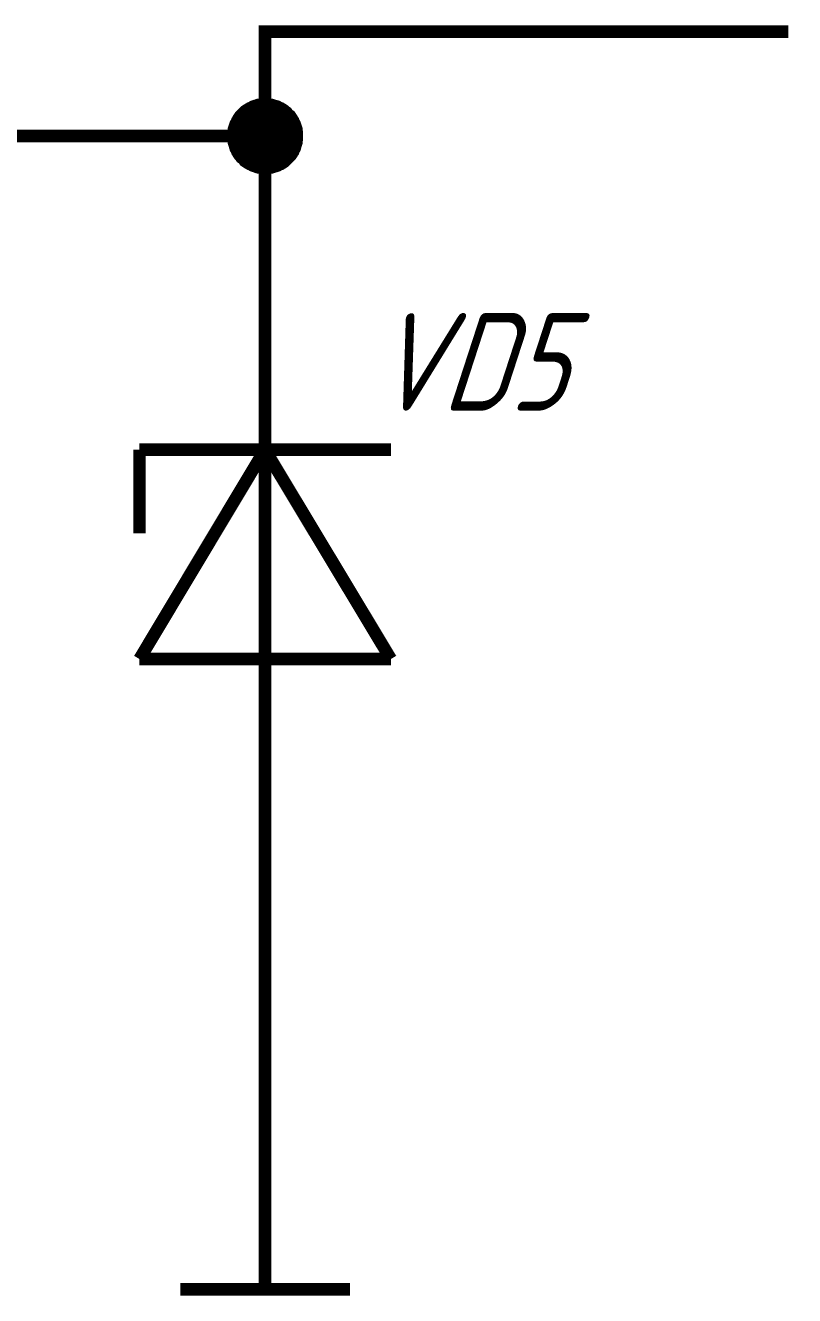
# Model space of a CAD drawing. Header units: millimetres. Extents: x 0 to 420, y 0 to 297.
# Drawn here: x 204.28 to 222.66, y 72.27 to 102.64 of the extents above; entities that cross this region are included whole.
import ezdxf

# ---------------------------------------------------------------- set-up
doc = ezdxf.new("R2010")
doc.units = ezdxf.units.MM
doc.layers.add('Sheet', color=255, linetype='Continuous')
doc.styles.add('GOST', font='', dxfattribs={"oblique": 18})
doc.styles.get('GOST').set_extended_font_data('GOST type A')

msp = doc.modelspace()

# ---------------------------------------------------------------- linework, layer by layer
at = {"layer": 'Sheet'}
for points, const_width in [([(210, 97.495), (210, 99.999), (210, 102.492), (222.507, 102.492)], 0.3), ([(209.248, 99.999), (209.248, 100.033), (209.248, 100.078), (209.259, 100.112), (209.259, 100.157), (209.27, 100.19), (209.281, 100.224), (209.293, 100.258), (209.304, 100.291), (209.326, 100.325), (209.338, 100.359), (209.36, 100.392), (209.371, 100.415), (209.394, 100.449), (209.416, 100.482), (209.439, 100.505), (209.472, 100.527), (209.495, 100.561), (209.517, 100.583), (209.551, 100.606), (209.585, 100.628), (209.607, 100.64), (209.641, 100.662), (209.674, 100.673), (209.708, 100.696), (209.742, 100.707), (209.775, 100.718), (209.809, 100.729), (209.843, 100.741), (209.888, 100.741), (209.921, 100.752), (209.966, 100.752), (210, 100.752)], 0.3), ([(209.248, 99.999), (209.248, 100.033), (209.248, 100.078), (209.259, 100.112), (209.259, 100.157), (209.27, 100.19), (209.281, 100.224), (209.293, 100.258), (209.304, 100.291), (209.326, 100.325), (209.338, 100.359), (209.36, 100.392), (209.371, 100.415), (209.394, 100.449), (209.416, 100.482), (209.439, 100.505), (209.472, 100.527), (209.495, 100.561), (209.517, 100.583), (209.551, 100.606), (209.585, 100.628), (209.607, 100.64), (209.641, 100.662), (209.674, 100.673), (209.708, 100.696), (209.742, 100.707), (209.775, 100.718), (209.809, 100.729), (209.843, 100.741), (209.888, 100.741), (209.921, 100.752), (209.966, 100.752), (210, 100.752)], 0.3), ([(209.248, 99.999), (209.248, 100.033), (209.248, 100.078), (209.259, 100.112), (209.259, 100.157), (209.27, 100.19), (209.281, 100.224), (209.293, 100.258), (209.304, 100.291), (209.326, 100.325), (209.338, 100.359), (209.36, 100.392), (209.371, 100.415), (209.394, 100.449), (209.416, 100.482), (209.439, 100.505), (209.472, 100.527), (209.495, 100.561), (209.517, 100.583), (209.551, 100.606), (209.585, 100.628), (209.607, 100.64), (209.641, 100.662), (209.674, 100.673), (209.708, 100.696), (209.742, 100.707), (209.775, 100.718), (209.809, 100.729), (209.843, 100.741), (209.888, 100.741), (209.921, 100.752), (209.966, 100.752), (210, 100.752)], 0.3), ([(209.248, 99.999), (209.248, 100.033), (209.248, 100.078), (209.259, 100.112), (209.259, 100.157), (209.27, 100.19), (209.281, 100.224), (209.293, 100.258), (209.304, 100.291), (209.326, 100.325), (209.338, 100.359), (209.36, 100.392), (209.371, 100.415), (209.394, 100.449), (209.416, 100.482), (209.439, 100.505), (209.472, 100.527), (209.495, 100.561), (209.517, 100.583), (209.551, 100.606), (209.585, 100.628), (209.607, 100.64), (209.641, 100.662), (209.674, 100.673), (209.708, 100.696), (209.742, 100.707), (209.775, 100.718), (209.809, 100.729), (209.843, 100.741), (209.888, 100.741), (209.921, 100.752), (209.966, 100.752), (210, 100.752)], 0.3), ([(210, 100.752), (210, 100.752)], 0.3), ([(210, 100.752), (210.045, 100.752), (210.079, 100.752), (210.112, 100.741), (210.157, 100.741), (210.191, 100.729), (210.225, 100.718), (210.269, 100.707), (210.303, 100.696), (210.337, 100.673), (210.371, 100.662), (210.393, 100.64), (210.427, 100.628), (210.46, 100.606), (210.483, 100.583), (210.516, 100.561), (210.539, 100.527), (210.561, 100.505), (210.595, 100.482), (210.618, 100.449), (210.64, 100.415), (210.651, 100.392), (210.674, 100.359), (210.685, 100.325), (210.707, 100.291), (210.719, 100.258), (210.73, 100.224), (210.741, 100.19), (210.752, 100.157), (210.752, 100.112), (210.763, 100.078), (210.763, 100.033), (210.763, 99.999)], 0.3), ([(210, 100.752), (210, 100.752)], 0.3), ([(210, 100.752), (210.045, 100.752), (210.079, 100.752), (210.112, 100.741), (210.157, 100.741), (210.191, 100.729), (210.225, 100.718), (210.269, 100.707), (210.303, 100.696), (210.337, 100.673), (210.371, 100.662), (210.393, 100.64), (210.427, 100.628), (210.46, 100.606), (210.483, 100.583), (210.516, 100.561), (210.539, 100.527), (210.561, 100.505), (210.595, 100.482), (210.618, 100.449), (210.64, 100.415), (210.651, 100.392), (210.674, 100.359), (210.685, 100.325), (210.707, 100.291), (210.719, 100.258), (210.73, 100.224), (210.741, 100.19), (210.752, 100.157), (210.752, 100.112), (210.763, 100.078), (210.763, 100.033), (210.763, 99.999)], 0.3), ([(210, 100.752), (210, 100.752)], 0.3), ([(210, 100.752), (210.045, 100.752), (210.079, 100.752), (210.112, 100.741), (210.157, 100.741), (210.191, 100.729), (210.225, 100.718), (210.269, 100.707), (210.303, 100.696), (210.337, 100.673), (210.371, 100.662), (210.393, 100.64), (210.427, 100.628), (210.46, 100.606), (210.483, 100.583), (210.516, 100.561), (210.539, 100.527), (210.561, 100.505), (210.595, 100.482), (210.618, 100.449), (210.64, 100.415), (210.651, 100.392), (210.674, 100.359), (210.685, 100.325), (210.707, 100.291), (210.719, 100.258), (210.73, 100.224), (210.741, 100.19), (210.752, 100.157), (210.752, 100.112), (210.763, 100.078), (210.763, 100.033), (210.763, 99.999)], 0.3), ([(210, 100.752), (210, 100.752)], 0.3), ([(210, 100.752), (210.045, 100.752), (210.079, 100.752), (210.112, 100.741), (210.157, 100.741), (210.191, 100.729), (210.225, 100.718), (210.269, 100.707), (210.303, 100.696), (210.337, 100.673), (210.371, 100.662), (210.393, 100.64), (210.427, 100.628), (210.46, 100.606), (210.483, 100.583), (210.516, 100.561), (210.539, 100.527), (210.561, 100.505), (210.595, 100.482), (210.618, 100.449), (210.64, 100.415), (210.651, 100.392), (210.674, 100.359), (210.685, 100.325), (210.707, 100.291), (210.719, 100.258), (210.73, 100.224), (210.741, 100.19), (210.752, 100.157), (210.752, 100.112), (210.763, 100.078), (210.763, 100.033), (210.763, 99.999)], 0.3), ([(209.248, 99.999), (209.248, 100.033), (209.248, 100.078), (209.259, 100.112), (209.259, 100.157), (209.27, 100.19), (209.281, 100.224), (209.293, 100.258), (209.304, 100.291), (209.326, 100.325), (209.338, 100.359), (209.36, 100.392), (209.371, 100.415), (209.394, 100.449), (209.416, 100.482), (209.439, 100.505), (209.472, 100.527), (209.495, 100.561), (209.517, 100.583), (209.551, 100.606), (209.585, 100.628), (209.607, 100.64), (209.641, 100.662), (209.674, 100.673), (209.708, 100.696), (209.742, 100.707), (209.775, 100.718), (209.809, 100.729), (209.843, 100.741), (209.888, 100.741), (209.921, 100.752), (209.966, 100.752), (210, 100.752)], 0.0991), ([(209.248, 99.999), (209.248, 100.033), (209.248, 100.078), (209.259, 100.112), (209.259, 100.157), (209.27, 100.19), (209.281, 100.224), (209.293, 100.258), (209.304, 100.291), (209.326, 100.325), (209.338, 100.359), (209.36, 100.392), (209.371, 100.415), (209.394, 100.449), (209.416, 100.482), (209.439, 100.505), (209.472, 100.527), (209.495, 100.561), (209.517, 100.583), (209.551, 100.606), (209.585, 100.628), (209.607, 100.64), (209.641, 100.662), (209.674, 100.673), (209.708, 100.696), (209.742, 100.707), (209.775, 100.718), (209.809, 100.729), (209.843, 100.741), (209.888, 100.741), (209.921, 100.752), (209.966, 100.752), (210, 100.752)], 0.0991), ([(209.248, 99.999), (209.248, 100.033), (209.248, 100.078), (209.259, 100.112), (209.259, 100.157), (209.27, 100.19), (209.281, 100.224), (209.293, 100.258), (209.304, 100.291), (209.326, 100.325), (209.338, 100.359), (209.36, 100.392), (209.371, 100.415), (209.394, 100.449), (209.416, 100.482), (209.439, 100.505), (209.472, 100.527), (209.495, 100.561), (209.517, 100.583), (209.551, 100.606), (209.585, 100.628), (209.607, 100.64), (209.641, 100.662), (209.674, 100.673), (209.708, 100.696), (209.742, 100.707), (209.775, 100.718), (209.809, 100.729), (209.843, 100.741), (209.888, 100.741), (209.921, 100.752), (209.966, 100.752), (210, 100.752)], 0.0991), ([(209.248, 99.999), (209.248, 100.033), (209.248, 100.078), (209.259, 100.112), (209.259, 100.157), (209.27, 100.19), (209.281, 100.224), (209.293, 100.258), (209.304, 100.291), (209.326, 100.325), (209.338, 100.359), (209.36, 100.392), (209.371, 100.415), (209.394, 100.449), (209.416, 100.482), (209.439, 100.505), (209.472, 100.527), (209.495, 100.561), (209.517, 100.583), (209.551, 100.606), (209.585, 100.628), (209.607, 100.64), (209.641, 100.662), (209.674, 100.673), (209.708, 100.696), (209.742, 100.707), (209.775, 100.718), (209.809, 100.729), (209.843, 100.741), (209.888, 100.741), (209.921, 100.752), (209.966, 100.752), (210, 100.752)], 0.0991), ([(210, 100.752), (210, 100.752)], 0.0991), ([(210, 100.752), (210.045, 100.752), (210.079, 100.752), (210.112, 100.741), (210.157, 100.741), (210.191, 100.729), (210.225, 100.718), (210.269, 100.707), (210.303, 100.696), (210.337, 100.673), (210.371, 100.662), (210.393, 100.64), (210.427, 100.628), (210.46, 100.606), (210.483, 100.583), (210.516, 100.561), (210.539, 100.527), (210.561, 100.505), (210.595, 100.482), (210.618, 100.449), (210.64, 100.415), (210.651, 100.392), (210.674, 100.359), (210.685, 100.325), (210.707, 100.291), (210.719, 100.258), (210.73, 100.224), (210.741, 100.19), (210.752, 100.157), (210.752, 100.112), (210.763, 100.078), (210.763, 100.033), (210.763, 99.999)], 0.0991), ([(210, 100.752), (210, 100.752)], 0.0991), ([(210, 100.752), (210.045, 100.752), (210.079, 100.752), (210.112, 100.741), (210.157, 100.741), (210.191, 100.729), (210.225, 100.718), (210.269, 100.707), (210.303, 100.696), (210.337, 100.673), (210.371, 100.662), (210.393, 100.64), (210.427, 100.628), (210.46, 100.606), (210.483, 100.583), (210.516, 100.561), (210.539, 100.527), (210.561, 100.505), (210.595, 100.482), (210.618, 100.449), (210.64, 100.415), (210.651, 100.392), (210.674, 100.359), (210.685, 100.325), (210.707, 100.291), (210.719, 100.258), (210.73, 100.224), (210.741, 100.19), (210.752, 100.157), (210.752, 100.112), (210.763, 100.078), (210.763, 100.033), (210.763, 99.999)], 0.0991), ([(210, 100.752), (210, 100.752)], 0.0991), ([(210, 100.752), (210.045, 100.752), (210.079, 100.752), (210.112, 100.741), (210.157, 100.741), (210.191, 100.729), (210.225, 100.718), (210.269, 100.707), (210.303, 100.696), (210.337, 100.673), (210.371, 100.662), (210.393, 100.64), (210.427, 100.628), (210.46, 100.606), (210.483, 100.583), (210.516, 100.561), (210.539, 100.527), (210.561, 100.505), (210.595, 100.482), (210.618, 100.449), (210.64, 100.415), (210.651, 100.392), (210.674, 100.359), (210.685, 100.325), (210.707, 100.291), (210.719, 100.258), (210.73, 100.224), (210.741, 100.19), (210.752, 100.157), (210.752, 100.112), (210.763, 100.078), (210.763, 100.033), (210.763, 99.999)], 0.0991), ([(210, 100.752), (210, 100.752)], 0.0991), ([(210, 100.752), (210.045, 100.752), (210.079, 100.752), (210.112, 100.741), (210.157, 100.741), (210.191, 100.729), (210.225, 100.718), (210.269, 100.707), (210.303, 100.696), (210.337, 100.673), (210.371, 100.662), (210.393, 100.64), (210.427, 100.628), (210.46, 100.606), (210.483, 100.583), (210.516, 100.561), (210.539, 100.527), (210.561, 100.505), (210.595, 100.482), (210.618, 100.449), (210.64, 100.415), (210.651, 100.392), (210.674, 100.359), (210.685, 100.325), (210.707, 100.291), (210.719, 100.258), (210.73, 100.224), (210.741, 100.19), (210.752, 100.157), (210.752, 100.112), (210.763, 100.078), (210.763, 100.033), (210.763, 99.999)], 0.0991), ([(195.011, 97.495), (195.011, 99.999), (210, 99.999)], 0.3), ([(210, 99.236), (209.966, 99.236), (209.921, 99.236), (209.888, 99.247), (209.843, 99.247), (209.809, 99.258), (209.775, 99.27), (209.742, 99.281), (209.708, 99.292), (209.674, 99.314), (209.641, 99.326), (209.607, 99.348), (209.585, 99.359), (209.551, 99.382), (209.517, 99.404), (209.495, 99.438), (209.472, 99.46), (209.439, 99.483), (209.416, 99.517), (209.394, 99.539), (209.371, 99.573), (209.36, 99.606), (209.338, 99.629), (209.326, 99.663), (209.304, 99.696), (209.293, 99.73), (209.281, 99.775), (209.27, 99.809), (209.259, 99.842), (209.259, 99.887), (209.248, 99.921), (209.248, 99.955), (209.248, 99.999)], 0.3), ([(209.248, 99.999), (209.248, 99.999)], 0.3), ([(210, 99.236), (209.966, 99.236), (209.921, 99.236), (209.888, 99.247), (209.843, 99.247), (209.809, 99.258), (209.775, 99.27), (209.742, 99.281), (209.708, 99.292), (209.674, 99.314), (209.641, 99.326), (209.607, 99.348), (209.585, 99.359), (209.551, 99.382), (209.517, 99.404), (209.495, 99.438), (209.472, 99.46), (209.439, 99.483), (209.416, 99.517), (209.394, 99.539), (209.371, 99.573), (209.36, 99.606), (209.338, 99.629), (209.326, 99.663), (209.304, 99.696), (209.293, 99.73), (209.281, 99.775), (209.27, 99.809), (209.259, 99.842), (209.259, 99.887), (209.248, 99.921), (209.248, 99.955), (209.248, 99.999)], 0.3), ([(209.248, 99.999), (209.248, 99.999)], 0.3), ([(210, 99.236), (209.966, 99.236), (209.921, 99.236), (209.888, 99.247), (209.843, 99.247), (209.809, 99.258), (209.775, 99.27), (209.742, 99.281), (209.708, 99.292), (209.674, 99.314), (209.641, 99.326), (209.607, 99.348), (209.585, 99.359), (209.551, 99.382), (209.517, 99.404), (209.495, 99.438), (209.472, 99.46), (209.439, 99.483), (209.416, 99.517), (209.394, 99.539), (209.371, 99.573), (209.36, 99.606), (209.338, 99.629), (209.326, 99.663), (209.304, 99.696), (209.293, 99.73), (209.281, 99.775), (209.27, 99.809), (209.259, 99.842), (209.259, 99.887), (209.248, 99.921), (209.248, 99.955), (209.248, 99.999)], 0.3), ([(209.248, 99.999), (209.248, 99.999)], 0.3), ([(210, 99.236), (209.966, 99.236), (209.921, 99.236), (209.888, 99.247), (209.843, 99.247), (209.809, 99.258), (209.775, 99.27), (209.742, 99.281), (209.708, 99.292), (209.674, 99.314), (209.641, 99.326), (209.607, 99.348), (209.585, 99.359), (209.551, 99.382), (209.517, 99.404), (209.495, 99.438), (209.472, 99.46), (209.439, 99.483), (209.416, 99.517), (209.394, 99.539), (209.371, 99.573), (209.36, 99.606), (209.338, 99.629), (209.326, 99.663), (209.304, 99.696), (209.293, 99.73), (209.281, 99.775), (209.27, 99.809), (209.259, 99.842), (209.259, 99.887), (209.248, 99.921), (209.248, 99.955), (209.248, 99.999)], 0.3), ([(209.248, 99.999), (209.248, 99.999)], 0.3), ([(210, 99.236), (209.966, 99.236), (209.921, 99.236), (209.888, 99.247), (209.843, 99.247), (209.809, 99.258), (209.775, 99.27), (209.742, 99.281), (209.708, 99.292), (209.674, 99.314), (209.641, 99.326), (209.607, 99.348), (209.585, 99.359), (209.551, 99.382), (209.517, 99.404), (209.495, 99.438), (209.472, 99.46), (209.439, 99.483), (209.416, 99.517), (209.394, 99.539), (209.371, 99.573), (209.36, 99.606), (209.338, 99.629), (209.326, 99.663), (209.304, 99.696), (209.293, 99.73), (209.281, 99.775), (209.27, 99.809), (209.259, 99.842), (209.259, 99.887), (209.248, 99.921), (209.248, 99.955), (209.248, 99.999)], 0.0991), ([(209.248, 99.999), (209.248, 99.999)], 0.0991), ([(210, 99.236), (209.966, 99.236), (209.921, 99.236), (209.888, 99.247), (209.843, 99.247), (209.809, 99.258), (209.775, 99.27), (209.742, 99.281), (209.708, 99.292), (209.674, 99.314), (209.641, 99.326), (209.607, 99.348), (209.585, 99.359), (209.551, 99.382), (209.517, 99.404), (209.495, 99.438), (209.472, 99.46), (209.439, 99.483), (209.416, 99.517), (209.394, 99.539), (209.371, 99.573), (209.36, 99.606), (209.338, 99.629), (209.326, 99.663), (209.304, 99.696), (209.293, 99.73), (209.281, 99.775), (209.27, 99.809), (209.259, 99.842), (209.259, 99.887), (209.248, 99.921), (209.248, 99.955), (209.248, 99.999)], 0.0991), ([(209.248, 99.999), (209.248, 99.999)], 0.0991), ([(210, 99.236), (209.966, 99.236), (209.921, 99.236), (209.888, 99.247), (209.843, 99.247), (209.809, 99.258), (209.775, 99.27), (209.742, 99.281), (209.708, 99.292), (209.674, 99.314), (209.641, 99.326), (209.607, 99.348), (209.585, 99.359), (209.551, 99.382), (209.517, 99.404), (209.495, 99.438), (209.472, 99.46), (209.439, 99.483), (209.416, 99.517), (209.394, 99.539), (209.371, 99.573), (209.36, 99.606), (209.338, 99.629), (209.326, 99.663), (209.304, 99.696), (209.293, 99.73), (209.281, 99.775), (209.27, 99.809), (209.259, 99.842), (209.259, 99.887), (209.248, 99.921), (209.248, 99.955), (209.248, 99.999)], 0.0991), ([(209.248, 99.999), (209.248, 99.999)], 0.0991), ([(210, 99.236), (209.966, 99.236), (209.921, 99.236), (209.888, 99.247), (209.843, 99.247), (209.809, 99.258), (209.775, 99.27), (209.742, 99.281), (209.708, 99.292), (209.674, 99.314), (209.641, 99.326), (209.607, 99.348), (209.585, 99.359), (209.551, 99.382), (209.517, 99.404), (209.495, 99.438), (209.472, 99.46), (209.439, 99.483), (209.416, 99.517), (209.394, 99.539), (209.371, 99.573), (209.36, 99.606), (209.338, 99.629), (209.326, 99.663), (209.304, 99.696), (209.293, 99.73), (209.281, 99.775), (209.27, 99.809), (209.259, 99.842), (209.259, 99.887), (209.248, 99.921), (209.248, 99.955), (209.248, 99.999)], 0.0991), ([(209.248, 99.999), (209.248, 99.999)], 0.0991), ([(210.763, 99.999), (210.763, 99.955), (210.763, 99.921), (210.752, 99.887), (210.752, 99.842), (210.741, 99.809), (210.73, 99.775), (210.719, 99.73), (210.707, 99.696), (210.685, 99.663), (210.674, 99.629), (210.651, 99.606), (210.64, 99.573), (210.618, 99.539), (210.595, 99.517), (210.561, 99.483), (210.539, 99.46), (210.516, 99.438), (210.483, 99.404), (210.46, 99.382), (210.427, 99.359), (210.393, 99.348), (210.371, 99.326), (210.337, 99.314), (210.303, 99.292), (210.269, 99.281), (210.225, 99.27), (210.191, 99.258), (210.157, 99.247), (210.112, 99.247), (210.079, 99.236), (210.045, 99.236), (210, 99.236)], 0.3), ([(210.763, 99.999), (210.763, 99.955), (210.763, 99.921), (210.752, 99.887), (210.752, 99.842), (210.741, 99.809), (210.73, 99.775), (210.719, 99.73), (210.707, 99.696), (210.685, 99.663), (210.674, 99.629), (210.651, 99.606), (210.64, 99.573), (210.618, 99.539), (210.595, 99.517), (210.561, 99.483), (210.539, 99.46), (210.516, 99.438), (210.483, 99.404), (210.46, 99.382), (210.427, 99.359), (210.393, 99.348), (210.371, 99.326), (210.337, 99.314), (210.303, 99.292), (210.269, 99.281), (210.225, 99.27), (210.191, 99.258), (210.157, 99.247), (210.112, 99.247), (210.079, 99.236), (210.045, 99.236), (210, 99.236)], 0.3), ([(210.763, 99.999), (210.763, 99.955), (210.763, 99.921), (210.752, 99.887), (210.752, 99.842), (210.741, 99.809), (210.73, 99.775), (210.719, 99.73), (210.707, 99.696), (210.685, 99.663), (210.674, 99.629), (210.651, 99.606), (210.64, 99.573), (210.618, 99.539), (210.595, 99.517), (210.561, 99.483), (210.539, 99.46), (210.516, 99.438), (210.483, 99.404), (210.46, 99.382), (210.427, 99.359), (210.393, 99.348), (210.371, 99.326), (210.337, 99.314), (210.303, 99.292), (210.269, 99.281), (210.225, 99.27), (210.191, 99.258), (210.157, 99.247), (210.112, 99.247), (210.079, 99.236), (210.045, 99.236), (210, 99.236)], 0.3), ([(210.763, 99.999), (210.763, 99.955), (210.763, 99.921), (210.752, 99.887), (210.752, 99.842), (210.741, 99.809), (210.73, 99.775), (210.719, 99.73), (210.707, 99.696), (210.685, 99.663), (210.674, 99.629), (210.651, 99.606), (210.64, 99.573), (210.618, 99.539), (210.595, 99.517), (210.561, 99.483), (210.539, 99.46), (210.516, 99.438), (210.483, 99.404), (210.46, 99.382), (210.427, 99.359), (210.393, 99.348), (210.371, 99.326), (210.337, 99.314), (210.303, 99.292), (210.269, 99.281), (210.225, 99.27), (210.191, 99.258), (210.157, 99.247), (210.112, 99.247), (210.079, 99.236), (210.045, 99.236), (210, 99.236)], 0.3), ([(210.763, 99.999), (210.763, 99.955), (210.763, 99.921), (210.752, 99.887), (210.752, 99.842), (210.741, 99.809), (210.73, 99.775), (210.719, 99.73), (210.707, 99.696), (210.685, 99.663), (210.674, 99.629), (210.651, 99.606), (210.64, 99.573), (210.618, 99.539), (210.595, 99.517), (210.561, 99.483), (210.539, 99.46), (210.516, 99.438), (210.483, 99.404), (210.46, 99.382), (210.427, 99.359), (210.393, 99.348), (210.371, 99.326), (210.337, 99.314), (210.303, 99.292), (210.269, 99.281), (210.225, 99.27), (210.191, 99.258), (210.157, 99.247), (210.112, 99.247), (210.079, 99.236), (210.045, 99.236), (210, 99.236)], 0.0991), ([(210.763, 99.999), (210.763, 99.955), (210.763, 99.921), (210.752, 99.887), (210.752, 99.842), (210.741, 99.809), (210.73, 99.775), (210.719, 99.73), (210.707, 99.696), (210.685, 99.663), (210.674, 99.629), (210.651, 99.606), (210.64, 99.573), (210.618, 99.539), (210.595, 99.517), (210.561, 99.483), (210.539, 99.46), (210.516, 99.438), (210.483, 99.404), (210.46, 99.382), (210.427, 99.359), (210.393, 99.348), (210.371, 99.326), (210.337, 99.314), (210.303, 99.292), (210.269, 99.281), (210.225, 99.27), (210.191, 99.258), (210.157, 99.247), (210.112, 99.247), (210.079, 99.236), (210.045, 99.236), (210, 99.236)], 0.0991), ([(210.763, 99.999), (210.763, 99.955), (210.763, 99.921), (210.752, 99.887), (210.752, 99.842), (210.741, 99.809), (210.73, 99.775), (210.719, 99.73), (210.707, 99.696), (210.685, 99.663), (210.674, 99.629), (210.651, 99.606), (210.64, 99.573), (210.618, 99.539), (210.595, 99.517), (210.561, 99.483), (210.539, 99.46), (210.516, 99.438), (210.483, 99.404), (210.46, 99.382), (210.427, 99.359), (210.393, 99.348), (210.371, 99.326), (210.337, 99.314), (210.303, 99.292), (210.269, 99.281), (210.225, 99.27), (210.191, 99.258), (210.157, 99.247), (210.112, 99.247), (210.079, 99.236), (210.045, 99.236), (210, 99.236)], 0.0991), ([(210.763, 99.999), (210.763, 99.955), (210.763, 99.921), (210.752, 99.887), (210.752, 99.842), (210.741, 99.809), (210.73, 99.775), (210.719, 99.73), (210.707, 99.696), (210.685, 99.663), (210.674, 99.629), (210.651, 99.606), (210.64, 99.573), (210.618, 99.539), (210.595, 99.517), (210.561, 99.483), (210.539, 99.46), (210.516, 99.438), (210.483, 99.404), (210.46, 99.382), (210.427, 99.359), (210.393, 99.348), (210.371, 99.326), (210.337, 99.314), (210.303, 99.292), (210.269, 99.281), (210.225, 99.27), (210.191, 99.258), (210.157, 99.247), (210.112, 99.247), (210.079, 99.236), (210.045, 99.236), (210, 99.236)], 0.0991), ([(210.763, 99.999), (210.763, 99.999), (210.763, 99.999), (210.763, 99.999), (210.763, 99.999), (210.763, 99.999), (210.763, 99.999), (210.763, 99.999), (210.763, 99.999), (210.763, 99.999), (210.763, 99.999), (210.763, 99.999), (210.763, 99.999), (210.763, 99.999), (210.763, 99.999), (210.763, 99.999), (210.763, 99.999), (210.763, 99.999), (210.763, 99.999), (210.763, 99.999), (210.763, 99.999), (210.763, 99.999), (210.763, 99.999), (210.763, 99.999), (210.763, 99.999), (210.763, 99.999), (210.763, 99.999), (210.763, 99.999), (210.763, 99.999), (210.763, 99.999), (210.763, 99.999), (210.763, 99.999), (210.763, 99.999)], 0.3), ([(210.763, 99.999), (210.763, 99.999)], 0.3), ([(210.763, 99.999), (210.763, 99.999), (210.763, 99.999), (210.763, 99.999), (210.763, 99.999), (210.763, 99.999), (210.763, 99.999), (210.763, 99.999), (210.763, 99.999), (210.763, 99.999), (210.763, 99.999), (210.763, 99.999), (210.763, 99.999), (210.763, 99.999), (210.763, 99.999), (210.763, 99.999), (210.763, 99.999), (210.763, 99.999), (210.763, 99.999), (210.763, 99.999), (210.763, 99.999), (210.763, 99.999), (210.763, 99.999), (210.763, 99.999), (210.763, 99.999), (210.763, 99.999), (210.763, 99.999), (210.763, 99.999), (210.763, 99.999), (210.763, 99.999), (210.763, 99.999), (210.763, 99.999), (210.763, 99.999)], 0.3), ([(210.763, 99.999), (210.763, 99.999)], 0.3), ([(210.763, 99.999), (210.763, 99.999), (210.763, 99.999), (210.763, 99.999), (210.763, 99.999), (210.763, 99.999), (210.763, 99.999), (210.763, 99.999), (210.763, 99.999), (210.763, 99.999), (210.763, 99.999), (210.763, 99.999), (210.763, 99.999), (210.763, 99.999), (210.763, 99.999), (210.763, 99.999), (210.763, 99.999), (210.763, 99.999), (210.763, 99.999), (210.763, 99.999), (210.763, 99.999), (210.763, 99.999), (210.763, 99.999), (210.763, 99.999), (210.763, 99.999), (210.763, 99.999), (210.763, 99.999), (210.763, 99.999), (210.763, 99.999), (210.763, 99.999), (210.763, 99.999), (210.763, 99.999), (210.763, 99.999)], 0.3), ([(210.763, 99.999), (210.763, 99.999)], 0.3), ([(210.763, 99.999), (210.763, 99.999), (210.763, 99.999), (210.763, 99.999), (210.763, 99.999), (210.763, 99.999), (210.763, 99.999), (210.763, 99.999), (210.763, 99.999), (210.763, 99.999), (210.763, 99.999), (210.763, 99.999), (210.763, 99.999), (210.763, 99.999), (210.763, 99.999), (210.763, 99.999), (210.763, 99.999), (210.763, 99.999), (210.763, 99.999), (210.763, 99.999), (210.763, 99.999), (210.763, 99.999), (210.763, 99.999), (210.763, 99.999), (210.763, 99.999), (210.763, 99.999), (210.763, 99.999), (210.763, 99.999), (210.763, 99.999), (210.763, 99.999), (210.763, 99.999), (210.763, 99.999), (210.763, 99.999)], 0.3), ([(210.763, 99.999), (210.763, 99.999)], 0.3), ([(210.763, 99.999), (210.763, 99.999), (210.763, 99.999), (210.763, 99.999), (210.763, 99.999), (210.763, 99.999), (210.763, 99.999), (210.763, 99.999), (210.763, 99.999), (210.763, 99.999), (210.763, 99.999), (210.763, 99.999), (210.763, 99.999), (210.763, 99.999), (210.763, 99.999), (210.763, 99.999), (210.763, 99.999), (210.763, 99.999), (210.763, 99.999), (210.763, 99.999), (210.763, 99.999), (210.763, 99.999), (210.763, 99.999), (210.763, 99.999), (210.763, 99.999), (210.763, 99.999), (210.763, 99.999), (210.763, 99.999), (210.763, 99.999), (210.763, 99.999), (210.763, 99.999), (210.763, 99.999), (210.763, 99.999)], 0.0991), ([(210.763, 99.999), (210.763, 99.999)], 0.0991), ([(210.763, 99.999), (210.763, 99.999), (210.763, 99.999), (210.763, 99.999), (210.763, 99.999), (210.763, 99.999), (210.763, 99.999), (210.763, 99.999), (210.763, 99.999), (210.763, 99.999), (210.763, 99.999), (210.763, 99.999), (210.763, 99.999), (210.763, 99.999), (210.763, 99.999), (210.763, 99.999), (210.763, 99.999), (210.763, 99.999), (210.763, 99.999), (210.763, 99.999), (210.763, 99.999), (210.763, 99.999), (210.763, 99.999), (210.763, 99.999), (210.763, 99.999), (210.763, 99.999), (210.763, 99.999), (210.763, 99.999), (210.763, 99.999), (210.763, 99.999), (210.763, 99.999), (210.763, 99.999), (210.763, 99.999)], 0.0991), ([(210.763, 99.999), (210.763, 99.999)], 0.0991), ([(210.763, 99.999), (210.763, 99.999), (210.763, 99.999), (210.763, 99.999), (210.763, 99.999), (210.763, 99.999), (210.763, 99.999), (210.763, 99.999), (210.763, 99.999), (210.763, 99.999), (210.763, 99.999), (210.763, 99.999), (210.763, 99.999), (210.763, 99.999), (210.763, 99.999), (210.763, 99.999), (210.763, 99.999), (210.763, 99.999), (210.763, 99.999), (210.763, 99.999), (210.763, 99.999), (210.763, 99.999), (210.763, 99.999), (210.763, 99.999), (210.763, 99.999), (210.763, 99.999), (210.763, 99.999), (210.763, 99.999), (210.763, 99.999), (210.763, 99.999), (210.763, 99.999), (210.763, 99.999), (210.763, 99.999)], 0.0991), ([(210.763, 99.999), (210.763, 99.999)], 0.0991), ([(210.763, 99.999), (210.763, 99.999), (210.763, 99.999), (210.763, 99.999), (210.763, 99.999), (210.763, 99.999), (210.763, 99.999), (210.763, 99.999), (210.763, 99.999), (210.763, 99.999), (210.763, 99.999), (210.763, 99.999), (210.763, 99.999), (210.763, 99.999), (210.763, 99.999), (210.763, 99.999), (210.763, 99.999), (210.763, 99.999), (210.763, 99.999), (210.763, 99.999), (210.763, 99.999), (210.763, 99.999), (210.763, 99.999), (210.763, 99.999), (210.763, 99.999), (210.763, 99.999), (210.763, 99.999), (210.763, 99.999), (210.763, 99.999), (210.763, 99.999), (210.763, 99.999), (210.763, 99.999), (210.763, 99.999)], 0.0991), ([(210.763, 99.999), (210.763, 99.999)], 0.0991), ([(210, 92.498), (210, 97.495)], 0.3), ([(210, 92.498), (207.002, 87.49)], 0.3), ([(207.002, 92.498), (213.009, 92.498)], 0.3), ([(207.002, 92.498), (207.002, 90.499)], 0.3), ([(213.009, 87.49), (210, 92.498)], 0.3), ([(210, 87.49), (210, 92.498)], 0.3), ([(207.002, 87.49), (213.009, 87.49)], 0.3), ([(210, 87.49), (210, 82.493)], 0.3), ([(210, 77.495), (210, 82.493)], 0.3), ([(210, 77.495), (210, 72.42)], 0.3), ([(207.979, 72.42), (212.032, 72.42)], 0.3)]:
    msp.add_lwpolyline(points, dxfattribs=dict(at, const_width=const_width))
at = {"layer": 'Sheet', "const_width": 0.762}
msp.add_lwpolyline([(209.619, 100, 1), (210.381, 100, 1)], format="xyb", close=True, dxfattribs=at)

# ---------------------------------------------------------------- texts
at = {"layer": 'Sheet', "style": 'GOST', "oblique": 18}
msp.add_text('VD5', height=2.3358, dxfattribs=at).set_placement((212.515, 93.43))

doc.saveas('drawing.dxf')
